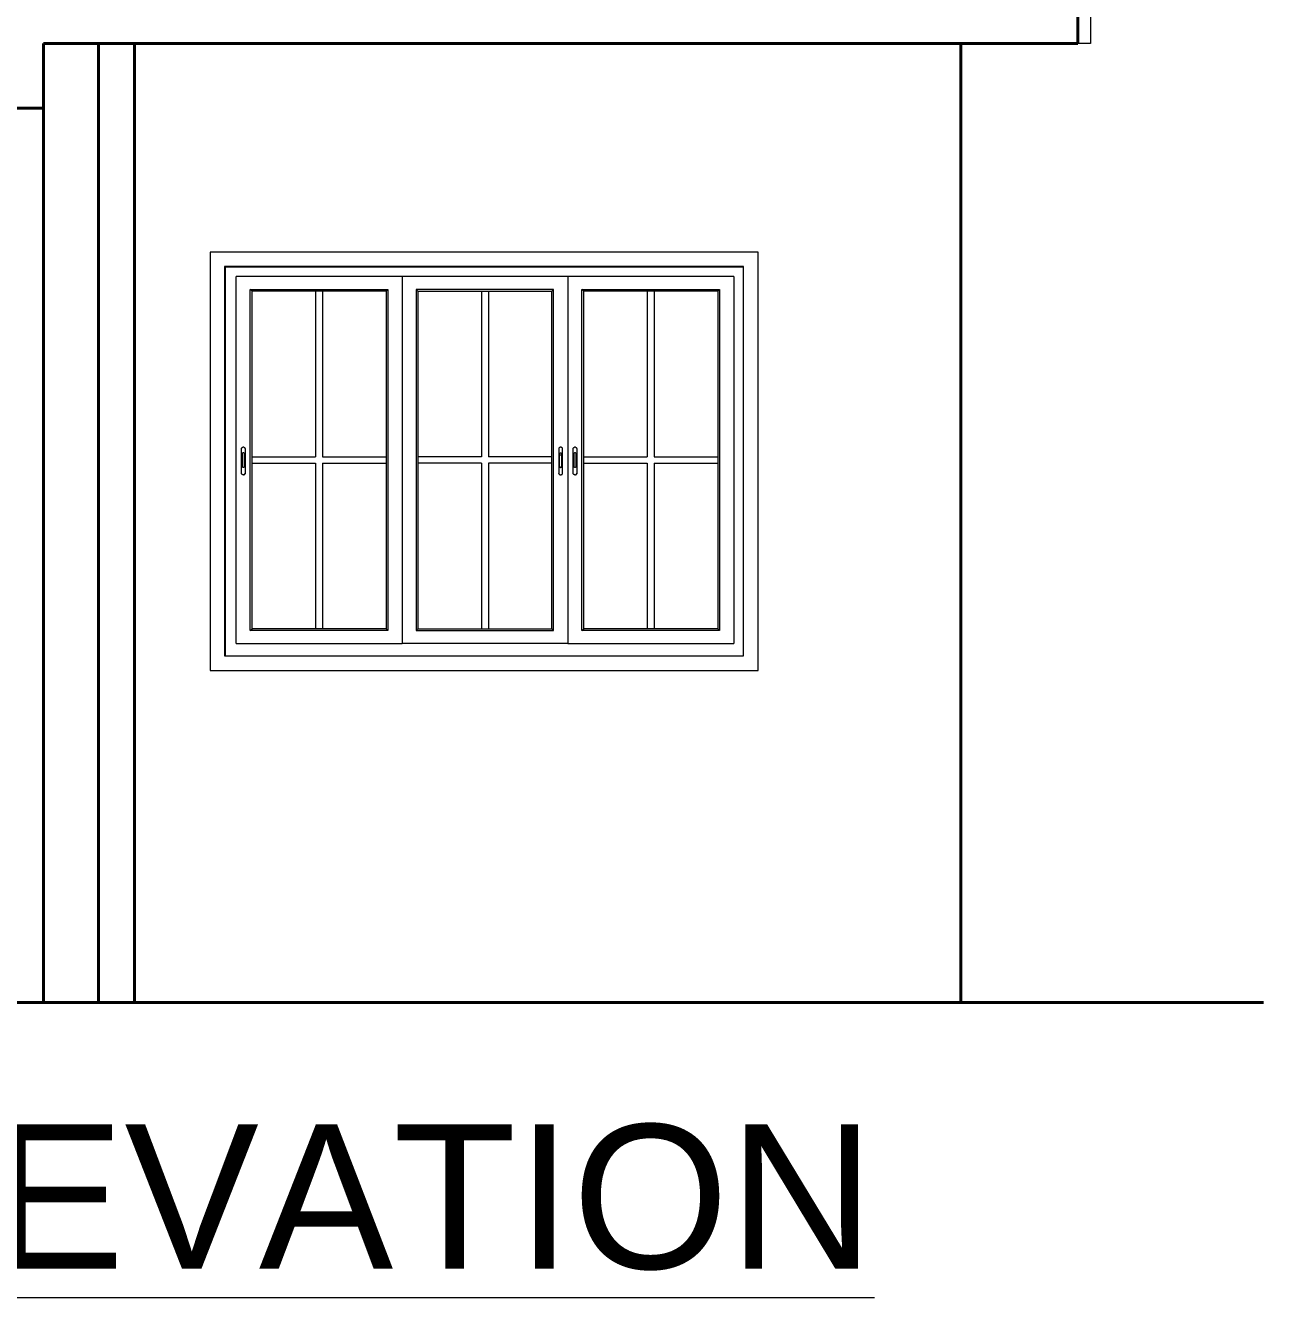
# Model space of a CAD drawing. Header units: inches. Extents: x 137851 to 141026, y -21374 to -19129.
# Drawn here: x 139213.9 to 139385.7, y -20551.2 to -20374.8 of the extents above; entities that cross this region are included whole.
import ezdxf

# ---------------------------------------------------------------- set-up
doc = ezdxf.new("R2010")
doc.units = ezdxf.units.IN
doc.header["$LTSCALE"] = 0.5
doc.header["$MEASUREMENT"] = 0
for name, color, linetype, lineweight in [('PARAPET', 50, 'Continuous', 13), ('Text-100.w', 254, 'Continuous', 9), ('wall', 1, 'Continuous', 40), ('window', 4, 'Continuous', 13)]:
    doc.layers.add(name, color=color, linetype=linetype, lineweight=lineweight)
doc.styles.add('arial', font='arial.ttf')

msp = doc.modelspace()

# ---------------------------------------------------------------- linework, layer by layer
at = {"layer": 'PARAPET'}
for p, q in [((139361.68, -20266.29), (139361.68, -20377.29)), ((139361.68, -20377.29), (139359.92, -20377.29)), ((139315.56, -20406.23), (139239.56, -20406.23)), ((139239.56, -20406.23), (139239.56, -20464.23)), ((139315.56, -20464.23), (139315.56, -20406.23)), ((139241.56, -20408.23), (139241.56, -20462.23)), ((139313.56, -20408.23), (139241.56, -20408.23)), ((139241.68, -20462.23), (139241.68, -20408.29)), ((139241.68, -20408.29), (139313.56, -20408.29)), ((139313.56, -20462.23), (139313.56, -20408.23)), ((139241.56, -20462.23), (139313.56, -20462.23)), ((139239.56, -20464.23), (139315.56, -20464.23))]:
    msp.add_line(p, q, dxfattribs=at)
at = {"layer": 'wall'}
for p, q in [((139359.92, -20372.29), (139359.92, -20377.29)), ((139216.45, -20510.29), (139216.45, -20377.29)), ((139216.45, -20377.29), (139224.06, -20377.29)), ((139224.06, -20510.29), (139224.06, -20377.29)), ((139224.06, -20377.29), (139359.92, -20377.29)), ((139229.06, -20510.29), (139229.06, -20377.29)), ((139343.68, -20510.29), (139343.68, -20377.29)), ((139036.89, -20386.29), (139216.45, -20386.29)), ((139016.27, -20510.29), (139385.68, -20510.29))]:
    msp.add_line(p, q, dxfattribs=at)
at = {"layer": 'window'}
for p, q in [((139243.18, -20460.52), (139243.18, -20409.63)), ((139312.18, -20409.63), (139243.18, -20409.63)), ((139266.18, -20409.63), (139266.18, -20460.52)), ((139289.18, -20409.63), (139289.18, -20460.52)), ((139312.18, -20409.63), (139312.18, -20460.52)), ((139245.14, -20458.72), (139245.14, -20411.43)), ((139245.14, -20411.43), (139264.21, -20411.43)), ((139245.39, -20411.65), (139245.14, -20411.43)), ((139263.97, -20411.65), (139264.21, -20411.43)), ((139264.21, -20411.43), (139264.21, -20458.72)), ((139287.21, -20411.43), (139268.14, -20411.43)), ((139268.14, -20411.43), (139268.14, -20458.72)), ((139268.39, -20411.65), (139268.14, -20411.43)), ((139286.97, -20411.65), (139287.21, -20411.43)), ((139287.21, -20458.72), (139287.21, -20411.43)), ((139291.14, -20458.72), (139291.14, -20411.43)), ((139291.14, -20411.43), (139310.21, -20411.43)), ((139291.39, -20411.65), (139291.14, -20411.43)), ((139309.97, -20411.65), (139310.21, -20411.43)), ((139310.21, -20411.43), (139310.21, -20458.72)), ((139245.39, -20458.49), (139245.39, -20411.65)), ((139263.97, -20411.65), (139245.39, -20411.65)), ((139254.19, -20411.65), (139254.19, -20434.62)), ((139255.17, -20411.65), (139255.17, -20434.62)), ((139263.97, -20411.65), (139263.97, -20458.49)), ((139268.39, -20411.65), (139268.39, -20458.49)), ((139268.39, -20411.65), (139286.97, -20411.65)), ((139277.19, -20411.65), (139277.19, -20434.62)), ((139278.17, -20411.65), (139278.17, -20434.62)), ((139286.97, -20458.49), (139286.97, -20411.65)), ((139291.39, -20458.49), (139291.39, -20411.65)), ((139309.97, -20411.65), (139291.39, -20411.65)), ((139300.19, -20411.65), (139300.19, -20434.62)), ((139301.17, -20411.65), (139301.17, -20434.62)), ((139309.97, -20411.65), (139309.97, -20458.49)), ((139243.9, -20433.51), (139243.92, -20433.44)), ((139243.9, -20433.51), (139243.91, -20433.47)), ((139243.9, -20436.9), (139243.9, -20433.51)), ((139243.91, -20433.47), (139243.92, -20433.44)), ((139243.92, -20433.44), (139243.93, -20433.41)), ((139243.93, -20433.41), (139243.95, -20433.38)), ((139243.98, -20433.35), (139243.95, -20433.38)), ((139244.01, -20433.33), (139243.98, -20433.35)), ((139244, -20434.18), (139243.99, -20434.2)), ((139243.99, -20434.2), (139243.99, -20434.22)), ((139243.99, -20434.22), (139243.99, -20435.93)), ((139244.01, -20434.16), (139244, -20434.18)), ((139244.01, -20433.33), (139244.05, -20433.31)), ((139244.03, -20434.14), (139244.01, -20434.16)), ((139244.04, -20434.12), (139244.03, -20434.14)), ((139244.07, -20434.1), (139244.04, -20434.12)), ((139244.09, -20433.3), (139244.05, -20433.31)), ((139244.09, -20434.09), (139244.07, -20434.1)), ((139244.13, -20433.29), (139244.09, -20433.3)), ((139244.12, -20434.08), (139244.09, -20434.09)), ((139244.14, -20434.08), (139244.12, -20434.08)), ((139244.17, -20433.28), (139244.13, -20433.29)), ((139244.17, -20434.08), (139244.14, -20434.08)), ((139244.22, -20433.29), (139244.17, -20433.28)), ((139244.2, -20434.08), (139244.17, -20434.08)), ((139244.23, -20434.08), (139244.2, -20434.08)), ((139244.22, -20433.29), (139244.26, -20433.3)), ((139244.26, -20434.09), (139244.23, -20434.08)), ((139244.26, -20433.3), (139244.3, -20433.31)), ((139244.28, -20434.1), (139244.26, -20434.09)), ((139244.3, -20434.12), (139244.28, -20434.1)), ((139244.3, -20433.31), (139244.33, -20433.33)), ((139244.32, -20434.14), (139244.3, -20434.12)), ((139244.33, -20434.16), (139244.32, -20434.14)), ((139244.33, -20433.33), (139244.36, -20433.35)), ((139244.35, -20434.18), (139244.33, -20434.16)), ((139244.35, -20434.2), (139244.35, -20434.18)), ((139244.35, -20434.22), (139244.35, -20434.2)), ((139244.35, -20435.93), (139244.35, -20434.22)), ((139244.36, -20433.35), (139244.39, -20433.38)), ((139244.41, -20433.41), (139244.39, -20433.38)), ((139244.43, -20433.44), (139244.41, -20433.41)), ((139244.44, -20433.47), (139244.43, -20433.44)), ((139244.44, -20433.47), (139244.44, -20433.51)), ((139244.44, -20433.51), (139244.44, -20436.9)), ((139287.92, -20433.47), (139287.91, -20433.51)), ((139287.91, -20433.51), (139287.91, -20436.9)), ((139287.94, -20433.41), (139287.92, -20433.44)), ((139287.92, -20433.44), (139287.92, -20433.47)), ((139287.96, -20433.38), (139287.94, -20433.41)), ((139287.99, -20433.35), (139287.96, -20433.38)), ((139288.02, -20433.33), (139287.99, -20433.35)), ((139288, -20434.2), (139288.01, -20434.18)), ((139288, -20434.22), (139288, -20434.2)), ((139288, -20434.47), (139288, -20434.22)), ((139288.01, -20434.18), (139288.02, -20434.16)), ((139288.06, -20433.31), (139288.02, -20433.33)), ((139288.02, -20434.16), (139288.03, -20434.14)), ((139288.03, -20434.14), (139288.05, -20434.12)), ((139288.05, -20434.12), (139288.08, -20434.1)), ((139288.05, -20434.37), (139288.08, -20434.35)), ((139288.1, -20433.3), (139288.06, -20433.31)), ((139288.08, -20434.1), (139288.1, -20434.09)), ((139288.08, -20434.35), (139288.1, -20434.34)), ((139288.14, -20433.29), (139288.1, -20433.3)), ((139288.1, -20434.09), (139288.13, -20434.08)), ((139288.1, -20434.34), (139288.13, -20434.33)), ((139288.13, -20434.08), (139288.15, -20434.08)), ((139288.13, -20434.33), (139288.15, -20434.33)), ((139288.18, -20433.28), (139288.14, -20433.29)), ((139288.15, -20434.08), (139288.18, -20434.08)), ((139288.15, -20434.33), (139288.18, -20434.32)), ((139288.22, -20433.29), (139288.18, -20433.28)), ((139288.18, -20434.08), (139288.21, -20434.08)), ((139288.18, -20434.32), (139288.21, -20434.33)), ((139288.21, -20434.08), (139288.24, -20434.08)), ((139288.21, -20434.33), (139288.24, -20434.33)), ((139288.27, -20433.3), (139288.22, -20433.29)), ((139288.24, -20434.08), (139288.26, -20434.09)), ((139288.24, -20434.33), (139288.26, -20434.34)), ((139288.26, -20434.09), (139288.29, -20434.1)), ((139288.26, -20434.34), (139288.29, -20434.35)), ((139288.3, -20433.31), (139288.27, -20433.3)), ((139288.29, -20434.1), (139288.31, -20434.12)), ((139288.29, -20434.35), (139288.31, -20434.37)), ((139288.34, -20433.33), (139288.3, -20433.31)), ((139288.31, -20434.12), (139288.33, -20434.14)), ((139288.33, -20434.14), (139288.34, -20434.16)), ((139288.37, -20433.35), (139288.34, -20433.33)), ((139288.34, -20434.16), (139288.35, -20434.18)), ((139288.35, -20434.18), (139288.36, -20434.2)), ((139288.36, -20434.2), (139288.36, -20434.22)), ((139288.36, -20435.93), (139288.36, -20434.22)), ((139288.4, -20433.38), (139288.37, -20433.35)), ((139288.42, -20433.41), (139288.4, -20433.38)), ((139288.44, -20433.44), (139288.42, -20433.41)), ((139288.45, -20433.47), (139288.44, -20433.44)), ((139288.45, -20433.51), (139288.44, -20433.44)), ((139288.45, -20433.51), (139288.45, -20433.47)), ((139288.45, -20436.9), (139288.45, -20433.51)), ((139289.9, -20433.51), (139289.92, -20433.44)), ((139289.9, -20433.51), (139289.91, -20433.47)), ((139289.9, -20436.9), (139289.9, -20433.51)), ((139289.91, -20433.47), (139289.92, -20433.44)), ((139289.92, -20433.44), (139289.93, -20433.41)), ((139289.93, -20433.41), (139289.95, -20433.38)), ((139289.98, -20433.35), (139289.95, -20433.38)), ((139290.01, -20433.33), (139289.98, -20433.35)), ((139290, -20434.18), (139289.99, -20434.2)), ((139289.99, -20434.2), (139289.99, -20434.22)), ((139289.99, -20434.22), (139289.99, -20435.93)), ((139290.01, -20434.16), (139290, -20434.18)), ((139290.01, -20433.33), (139290.05, -20433.31)), ((139290.03, -20434.14), (139290.01, -20434.16)), ((139290.04, -20434.12), (139290.03, -20434.14)), ((139290.07, -20434.1), (139290.04, -20434.12)), ((139290.09, -20433.3), (139290.05, -20433.31)), ((139290.09, -20434.09), (139290.07, -20434.1)), ((139290.13, -20433.29), (139290.09, -20433.3)), ((139290.12, -20434.08), (139290.09, -20434.09)), ((139290.14, -20434.08), (139290.12, -20434.08)), ((139290.17, -20433.28), (139290.13, -20433.29)), ((139290.17, -20434.08), (139290.14, -20434.08)), ((139290.22, -20433.29), (139290.17, -20433.28)), ((139290.2, -20434.08), (139290.17, -20434.08)), ((139290.23, -20434.08), (139290.2, -20434.08)), ((139290.22, -20433.29), (139290.26, -20433.3)), ((139290.26, -20434.09), (139290.23, -20434.08)), ((139290.26, -20433.3), (139290.3, -20433.31)), ((139290.28, -20434.1), (139290.26, -20434.09)), ((139290.3, -20434.12), (139290.28, -20434.1)), ((139290.3, -20433.31), (139290.33, -20433.33)), ((139290.32, -20434.14), (139290.3, -20434.12)), ((139290.33, -20434.16), (139290.32, -20434.14)), ((139290.33, -20433.33), (139290.36, -20433.35)), ((139290.35, -20434.18), (139290.33, -20434.16)), ((139290.35, -20434.2), (139290.35, -20434.18)), ((139290.35, -20434.22), (139290.35, -20434.2)), ((139290.35, -20435.93), (139290.35, -20434.22)), ((139290.36, -20433.35), (139290.39, -20433.38)), ((139290.41, -20433.41), (139290.39, -20433.38)), ((139290.43, -20433.44), (139290.41, -20433.41)), ((139290.44, -20433.47), (139290.43, -20433.44)), ((139290.44, -20433.47), (139290.44, -20433.51)), ((139290.44, -20433.51), (139290.44, -20436.9)), ((139243.99, -20435.95), (139243.99, -20435.93)), ((139244, -20435.98), (139243.99, -20435.95)), ((139244.01, -20436), (139244, -20435.98)), ((139244.03, -20436.02), (139244.01, -20436)), ((139244.04, -20436.04), (139244.03, -20436.02)), ((139244.07, -20436.05), (139244.04, -20436.04)), ((139244.09, -20436.06), (139244.07, -20436.05)), ((139244.12, -20436.07), (139244.09, -20436.06)), ((139244.14, -20436.08), (139244.12, -20436.07)), ((139244.17, -20436.08), (139244.14, -20436.08)), ((139244.2, -20436.08), (139244.17, -20436.08)), ((139244.23, -20436.07), (139244.2, -20436.08)), ((139244.26, -20436.06), (139244.23, -20436.07)), ((139244.28, -20436.05), (139244.26, -20436.06)), ((139244.3, -20436.04), (139244.28, -20436.05)), ((139244.32, -20436.02), (139244.3, -20436.04)), ((139244.33, -20436), (139244.32, -20436.02)), ((139244.35, -20435.98), (139244.33, -20436)), ((139244.35, -20435.93), (139244.35, -20435.95)), ((139244.35, -20435.95), (139244.35, -20435.98)), ((139245.39, -20434.62), (139254.19, -20434.62)), ((139245.39, -20435.52), (139254.19, -20435.52)), ((139254.19, -20435.52), (139254.19, -20458.49)), ((139255.17, -20434.62), (139263.97, -20434.62)), ((139255.17, -20435.52), (139263.97, -20435.52)), ((139255.17, -20435.52), (139255.17, -20458.49)), ((139277.19, -20434.62), (139268.39, -20434.62)), ((139277.19, -20435.52), (139268.39, -20435.52)), ((139277.19, -20435.52), (139277.19, -20458.49)), ((139286.97, -20434.62), (139278.17, -20434.62)), ((139278.17, -20435.52), (139278.17, -20458.49)), ((139286.97, -20435.52), (139278.17, -20435.52)), ((139288, -20434.45), (139288.01, -20434.43)), ((139288, -20434.47), (139288, -20434.45)), ((139288, -20435.93), (139288, -20434.47)), ((139288, -20435.93), (139288, -20435.95)), ((139288, -20435.95), (139288.01, -20435.98)), ((139288.01, -20434.43), (139288.02, -20434.41)), ((139288.01, -20435.98), (139288.02, -20436)), ((139288.02, -20434.41), (139288.03, -20434.39)), ((139288.02, -20436), (139288.03, -20436.02)), ((139288.03, -20434.39), (139288.05, -20434.37)), ((139288.03, -20436.02), (139288.05, -20436.04)), ((139288.05, -20436.04), (139288.08, -20436.05)), ((139288.08, -20436.05), (139288.1, -20436.06)), ((139288.1, -20436.06), (139288.13, -20436.07)), ((139288.13, -20436.07), (139288.15, -20436.08)), ((139288.15, -20436.08), (139288.18, -20436.08)), ((139288.18, -20436.08), (139288.21, -20436.08)), ((139288.21, -20436.08), (139288.24, -20436.07)), ((139288.24, -20436.07), (139288.26, -20436.06)), ((139288.26, -20436.06), (139288.29, -20436.05)), ((139288.29, -20436.05), (139288.31, -20436.04)), ((139288.31, -20434.37), (139288.33, -20434.39)), ((139288.31, -20436.04), (139288.33, -20436.02)), ((139288.33, -20434.39), (139288.34, -20434.41)), ((139288.33, -20436.02), (139288.34, -20436)), ((139288.34, -20434.41), (139288.35, -20434.43)), ((139288.34, -20436), (139288.35, -20435.98)), ((139288.35, -20434.43), (139288.36, -20434.45)), ((139288.35, -20435.98), (139288.36, -20435.95)), ((139288.36, -20434.45), (139288.36, -20434.47)), ((139288.36, -20435.95), (139288.36, -20435.93)), ((139289.99, -20435.95), (139289.99, -20435.93)), ((139290, -20435.98), (139289.99, -20435.95)), ((139290.01, -20436), (139290, -20435.98)), ((139290.03, -20436.02), (139290.01, -20436)), ((139290.04, -20436.04), (139290.03, -20436.02)), ((139290.07, -20436.05), (139290.04, -20436.04)), ((139290.09, -20436.06), (139290.07, -20436.05)), ((139290.12, -20436.07), (139290.09, -20436.06)), ((139290.14, -20436.08), (139290.12, -20436.07)), ((139290.17, -20436.08), (139290.14, -20436.08)), ((139290.2, -20436.08), (139290.17, -20436.08)), ((139290.23, -20436.07), (139290.2, -20436.08)), ((139290.26, -20436.06), (139290.23, -20436.07)), ((139290.28, -20436.05), (139290.26, -20436.06)), ((139290.3, -20436.04), (139290.28, -20436.05)), ((139290.32, -20436.02), (139290.3, -20436.04)), ((139290.33, -20436), (139290.32, -20436.02)), ((139290.35, -20435.98), (139290.33, -20436)), ((139290.35, -20435.93), (139290.35, -20435.95)), ((139290.35, -20435.95), (139290.35, -20435.98)), ((139291.39, -20434.62), (139300.19, -20434.62)), ((139291.39, -20435.52), (139300.19, -20435.52)), ((139300.19, -20435.52), (139300.19, -20458.49)), ((139301.17, -20434.62), (139309.97, -20434.62)), ((139301.17, -20435.52), (139309.97, -20435.52)), ((139301.17, -20435.52), (139301.17, -20458.49)), ((139243.91, -20436.93), (139243.9, -20436.9)), ((139243.92, -20436.97), (139243.91, -20436.93)), ((139243.92, -20436.97), (139243.93, -20437)), ((139243.93, -20437), (139243.95, -20437.03)), ((139243.95, -20437.03), (139243.98, -20437.05)), ((139244.01, -20437.08), (139243.98, -20437.05)), ((139244.05, -20437.09), (139244.01, -20437.08)), ((139244.05, -20437.09), (139244.09, -20437.11)), ((139244.13, -20437.12), (139244.09, -20437.11)), ((139244.17, -20437.12), (139244.13, -20437.12)), ((139244.17, -20437.12), (139244.22, -20437.12)), ((139244.22, -20437.12), (139244.26, -20437.11)), ((139244.3, -20437.09), (139244.26, -20437.11)), ((139244.33, -20437.08), (139244.3, -20437.09)), ((139244.33, -20437.08), (139244.36, -20437.05)), ((139244.36, -20437.05), (139244.39, -20437.03)), ((139244.39, -20437.03), (139244.41, -20437)), ((139244.43, -20436.97), (139244.41, -20437)), ((139244.44, -20436.9), (139244.43, -20436.97)), ((139244.44, -20436.93), (139244.43, -20436.97)), ((139244.44, -20436.93), (139244.44, -20436.9)), ((139287.92, -20436.93), (139287.91, -20436.9)), ((139287.91, -20436.9), (139287.92, -20436.97)), ((139287.92, -20436.93), (139287.92, -20436.97)), ((139287.92, -20436.97), (139287.94, -20437)), ((139287.94, -20437), (139287.96, -20437.03)), ((139287.96, -20437.03), (139287.99, -20437.05)), ((139287.99, -20437.05), (139288.02, -20437.08)), ((139288.02, -20437.08), (139288.06, -20437.09)), ((139288.06, -20437.09), (139288.1, -20437.11)), ((139288.1, -20437.11), (139288.14, -20437.12)), ((139288.14, -20437.12), (139288.18, -20437.12)), ((139288.18, -20437.12), (139288.22, -20437.12)), ((139288.22, -20437.12), (139288.27, -20437.11)), ((139288.27, -20437.11), (139288.3, -20437.09)), ((139288.3, -20437.09), (139288.34, -20437.08)), ((139288.34, -20437.08), (139288.37, -20437.05)), ((139288.37, -20437.05), (139288.4, -20437.03)), ((139288.4, -20437.03), (139288.42, -20437)), ((139288.42, -20437), (139288.44, -20436.97)), ((139288.44, -20436.97), (139288.45, -20436.93)), ((139288.45, -20436.93), (139288.45, -20436.9)), ((139289.91, -20436.93), (139289.9, -20436.9)), ((139289.92, -20436.97), (139289.91, -20436.93)), ((139289.92, -20436.97), (139289.93, -20437)), ((139289.93, -20437), (139289.95, -20437.03)), ((139289.95, -20437.03), (139289.98, -20437.05)), ((139290.01, -20437.08), (139289.98, -20437.05)), ((139290.05, -20437.09), (139290.01, -20437.08)), ((139290.05, -20437.09), (139290.09, -20437.11)), ((139290.13, -20437.12), (139290.09, -20437.11)), ((139290.17, -20437.12), (139290.13, -20437.12)), ((139290.17, -20437.12), (139290.22, -20437.12)), ((139290.22, -20437.12), (139290.26, -20437.11)), ((139290.3, -20437.09), (139290.26, -20437.11)), ((139290.33, -20437.08), (139290.3, -20437.09)), ((139290.33, -20437.08), (139290.36, -20437.05)), ((139290.36, -20437.05), (139290.39, -20437.03)), ((139290.39, -20437.03), (139290.41, -20437)), ((139290.43, -20436.97), (139290.41, -20437)), ((139290.44, -20436.9), (139290.43, -20436.97)), ((139290.44, -20436.93), (139290.43, -20436.97)), ((139290.44, -20436.93), (139290.44, -20436.9)), ((139245.14, -20458.72), (139245.39, -20458.49)), ((139264.21, -20458.72), (139245.14, -20458.72)), ((139263.97, -20458.49), (139245.39, -20458.49)), ((139263.97, -20458.49), (139264.21, -20458.72)), ((139268.39, -20458.49), (139268.14, -20458.72)), ((139268.14, -20458.72), (139287.21, -20458.72)), ((139268.39, -20458.49), (139286.97, -20458.49)), ((139287.21, -20458.72), (139286.97, -20458.49)), ((139291.14, -20458.72), (139291.39, -20458.49)), ((139310.21, -20458.72), (139291.14, -20458.72)), ((139309.97, -20458.49), (139291.39, -20458.49)), ((139309.97, -20458.49), (139310.21, -20458.72)), ((139243.18, -20460.52), (139266.18, -20460.52)), ((139289.18, -20460.52), (139266.18, -20460.52)), ((139289.18, -20460.52), (139312.18, -20460.52))]:
    msp.add_line(p, q, dxfattribs=at)

# ---------------------------------------------------------------- texts
at = {"layer": 'Text-100.w', "insert": (139200.52, -20527.21), "char_height": 20, "attachment_point": 2, "style": 'arial'}
msp.add_mtext_dynamic_manual_height_columns('{\\LSOUTH ELEVATION}', width=940.9712, gutter_width=100, heights=[0], dxfattribs=at)

doc.saveas('drawing.dxf')
